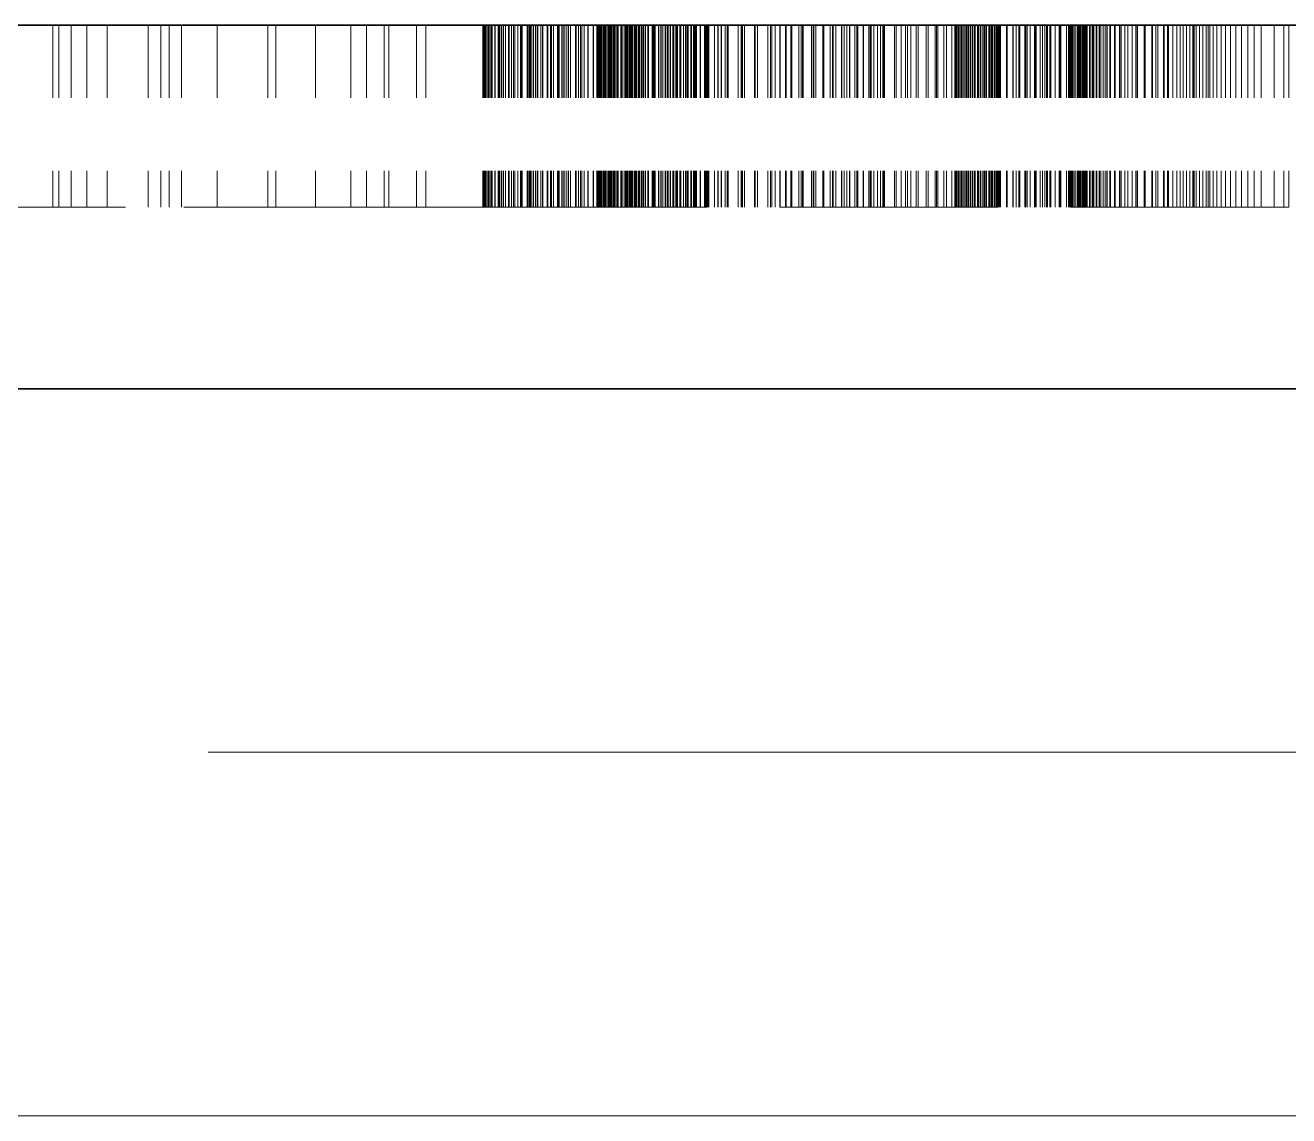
# Model space of a CAD drawing. Extents: x 23 to 587, y 4 to 413.
# Drawn here: x 117.423 to 119.161, y 247.85 to 249.35 of the extents above; entities that cross this region are included whole.
import ezdxf

# ---------------------------------------------------------------- set-up
doc = ezdxf.new("R2010")
doc.units = 0
doc.linetypes.add('DASHED', pattern=[15, 12, -3])
doc.layers.get('0').update_dxf_attribs({"lineweight": 13})

# ---------------------------------------------------------------- blocks, each defined once
blk = doc.blocks.new('BLOCK6915')
at = {"color": 7, "lineweight": 35}
for p, q in [((63, 70.5), (17, 70.5)), ((68, 69.5), (-68, 69.5)), ((63, 69.5), (17, 69.5))]:
    blk.add_line(p, q, dxfattribs=at)
at = {"color": 7, "linetype": 'DASHED', "lineweight": 13, "ltscale": 0.0125}
for p, q in [((55.5726, 70.5), (55.5726, 70)), ((55.5886, 70.5), (55.5886, 70)), ((55.6233, 70.5), (55.6233, 70)), ((55.6656, 70.5), (55.6656, 70)), ((55.7219, 70.5), (55.7219, 70)), ((55.8344, 70.5), (55.8344, 70)), ((55.87, 70.5), (55.87, 70)), ((55.8925, 70.5), (55.8925, 70)), ((55.9261, 70.5), (55.9261, 70)), ((56.0248, 70.5), (56.0248, 70)), ((56.1639, 70.5), (56.1639, 70)), ((56.1864, 70.5), (56.1864, 70)), ((56.2949, 70.5), (56.2949, 70)), ((56.3921, 70.5), (56.3921, 70)), ((56.435, 70.5), (56.435, 70)), ((56.4839, 70.5), (56.4839, 70)), ((56.4972, 70.5), (56.4972, 70)), ((56.5726, 70.5), (56.5726, 70)), ((56.5726, 70.5), (56.5726, 70)), ((56.5987, 70.5), (56.5987, 70)), ((56.7553, 70.5), (56.7553, 70)), ((56.757, 70.5), (56.757, 70)), ((56.7575, 70.5), (56.7575, 70)), ((56.7578, 70.5), (56.7578, 70)), ((56.759, 70.5), (56.759, 70)), ((56.7604, 70.5), (56.7604, 70)), ((56.7615, 70.5), (56.7615, 70)), ((56.7648, 70.5), (56.7648, 70)), ((56.765, 70.5), (56.765, 70)), ((56.7695, 70.5), (56.7695, 70)), ((56.7709, 70.5), (56.7709, 70)), ((56.775, 70.5), (56.775, 70)), ((56.7786, 70.5), (56.7786, 70)), ((56.7787, 70.5), (56.7787, 70)), ((56.7815, 70.5), (56.7815, 70)), ((56.7883, 70.5), (56.7883, 70)), ((56.789, 70.5), (56.789, 70)), ((56.7891, 70.5), (56.7891, 70)), ((56.7895, 70.5), (56.7895, 70)), ((56.7976, 70.5), (56.7976, 70)), ((56.7992, 70.5), (56.7992, 70)), ((56.7996, 70.5), (56.7996, 70)), ((56.8013, 70.5), (56.8013, 70)), ((56.8024, 70.5), (56.8024, 70)), ((56.8071, 70.5), (56.8071, 70)), ((56.8111, 70.5), (56.8111, 70)), ((56.8116, 70.5), (56.8116, 70)), ((56.8126, 70.5), (56.8126, 70)), ((56.8174, 70.5), (56.8174, 70)), ((56.8262, 70.5), (56.8262, 70)), ((56.8274, 70.5), (56.8274, 70)), ((56.8282, 70.5), (56.8282, 70)), ((56.8344, 70.5), (56.8344, 70)), ((56.8396, 70.5), (56.8396, 70)), ((56.843, 70.5), (56.843, 70)), ((56.8439, 70.5), (56.8439, 70)), ((56.8515, 70.5), (56.8515, 70)), ((56.8594, 70.5), (56.8594, 70)), ((56.8617, 70.5), (56.8617, 70)), ((56.8621, 70.5), (56.8621, 70)), ((56.864, 70.5), (56.864, 70)), ((56.877, 70.5), (56.877, 70)), ((56.8804, 70.5), (56.8804, 70)), ((56.8834, 70.5), (56.8834, 70)), ((56.8861, 70.5), (56.8861, 70)), ((56.8906, 70.5), (56.8906, 70)), ((56.8945, 70.5), (56.8945, 70)), ((56.8999, 70.5), (56.8999, 70)), ((56.9047, 70.5), (56.9047, 70)), ((56.907, 70.5), (56.907, 70)), ((56.9146, 70.5), (56.9146, 70)), ((56.9193, 70.5), (56.9193, 70)), ((56.9202, 70.5), (56.9202, 70)), ((56.9328, 70.5), (56.9328, 70)), ((56.9345, 70.5), (56.9345, 70)), ((56.9414, 70.5), (56.9414, 70)), ((56.9447, 70.5), (56.9447, 70)), ((56.95, 70.5), (56.95, 70)), ((56.9609, 70.5), (56.9609, 70)), ((56.9634, 70.5), (56.9634, 70)), ((56.9655, 70.5), (56.9655, 70)), ((56.9726, 70.5), (56.9726, 70)), ((56.9766, 70.5), (56.9766, 70)), ((56.9811, 70.5), (56.9811, 70)), ((56.9862, 70.5), (56.9862, 70)), ((56.9912, 70.5), (56.9912, 70)), ((56.9967, 70.5), (56.9967, 70)), ((57.0099, 70.5), (57.0099, 70)), ((57.0101, 70.5), (57.0101, 70)), ((57.0124, 70.5), (57.0124, 70)), ((57.0183, 70.5), (57.0183, 70)), ((57.0238, 70.5), (57.0238, 70)), ((57.0281, 70.5), (57.0281, 70)), ((57.0345, 70.5), (57.0345, 70)), ((57.0439, 70.5), (57.0439, 70)), ((57.0454, 70.5), (57.0454, 70)), ((57.0589, 70.5), (57.0589, 70)), ((57.0597, 70.5), (57.0597, 70)), ((57.0598, 70.5), (57.0598, 70)), ((57.069, 70.5), (57.069, 70)), ((57.0694, 70.5), (57.0694, 70)), ((57.0695, 70.5), (57.0695, 70)), ((57.0704, 70.5), (57.0704, 70)), ((57.071, 70.5), (57.071, 70)), ((57.0721, 70.5), (57.0721, 70)), ((57.0734, 70.5), (57.0734, 70)), ((57.0745, 70.5), (57.0745, 70)), ((57.0756, 70.5), (57.0756, 70)), ((57.0756, 70.5), (57.0756, 70)), ((57.0767, 70.5), (57.0767, 70)), ((57.0776, 70.5), (57.0776, 70)), ((57.0785, 70.5), (57.0785, 70)), ((57.0811, 70.5), (57.0811, 70)), ((57.0814, 70.5), (57.0814, 70)), ((57.0815, 70.5), (57.0815, 70)), ((57.0858, 70.5), (57.0858, 70)), ((57.0863, 70.5), (57.0863, 70)), ((57.0895, 70.5), (57.0895, 70)), ((57.0899, 70.5), (57.0899, 70)), ((57.091, 70.5), (57.091, 70)), ((57.0915, 70.5), (57.0915, 70)), ((57.0926, 70.5), (57.0926, 70)), ((57.0964, 70.5), (57.0964, 70)), ((57.0968, 70.5), (57.0968, 70)), ((57.0968, 70.5), (57.0968, 70)), ((57.0998, 70.5), (57.0998, 70)), ((57.1011, 70.5), (57.1011, 70)), ((57.1033, 70.5), (57.1033, 70)), ((57.1041, 70.5), (57.1041, 70)), ((57.1048, 70.5), (57.1048, 70)), ((57.108, 70.5), (57.108, 70)), ((57.1104, 70.5), (57.1104, 70)), ((57.1139, 70.5), (57.1139, 70)), ((57.1142, 70.5), (57.1142, 70)), ((57.1171, 70.5), (57.1171, 70)), ((57.1178, 70.5), (57.1178, 70)), ((57.1181, 70.5), (57.1181, 70)), ((57.1191, 70.5), (57.1191, 70)), ((57.1242, 70.5), (57.1242, 70)), ((57.1262, 70.5), (57.1262, 70)), ((57.127, 70.5), (57.127, 70)), ((57.1275, 70.5), (57.1275, 70)), ((57.1347, 70.5), (57.1347, 70)), ((57.1349, 70.5), (57.1349, 70)), ((57.1356, 70.5), (57.1356, 70)), ((57.1364, 70.5), (57.1364, 70)), ((57.1374, 70.5), (57.1374, 70)), ((57.1388, 70.5), (57.1388, 70)), ((57.1441, 70.5), (57.1441, 70)), ((57.148, 70.5), (57.148, 70)), ((57.1483, 70.5), (57.1483, 70)), ((57.1509, 70.5), (57.1509, 70)), ((57.1538, 70.5), (57.1538, 70)), ((57.1542, 70.5), (57.1542, 70)), ((57.1577, 70.5), (57.1577, 70)), ((57.1597, 70.5), (57.1597, 70)), ((57.1616, 70.5), (57.1616, 70)), ((57.1641, 70.5), (57.1641, 70)), ((57.1654, 70.5), (57.1654, 70)), ((57.1676, 70.5), (57.1676, 70)), ((57.1716, 70.5), (57.1716, 70)), ((57.1749, 70.5), (57.1749, 70)), ((57.1763, 70.5), (57.1763, 70)), ((57.1788, 70.5), (57.1788, 70)), ((57.184, 70.5), (57.184, 70)), ((57.1848, 70.5), (57.1848, 70)), ((57.1861, 70.5), (57.1861, 70)), ((57.1906, 70.5), (57.1906, 70)), ((57.1918, 70.5), (57.1918, 70)), ((57.1922, 70.5), (57.1922, 70)), ((57.1939, 70.5), (57.1939, 70)), ((57.197, 70.5), (57.197, 70)), ((57.198, 70.5), (57.198, 70)), ((57.2026, 70.5), (57.2026, 70)), ((57.2091, 70.5), (57.2091, 70)), ((57.2104, 70.5), (57.2104, 70)), ((57.2112, 70.5), (57.2112, 70)), ((57.2209, 70.5), (57.2209, 70)), ((57.2236, 70.5), (57.2236, 70)), ((57.2243, 70.5), (57.2243, 70)), ((57.2244, 70.5), (57.2244, 70)), ((57.2268, 70.5), (57.2268, 70)), ((57.227, 70.5), (57.227, 70)), ((57.2271, 70.5), (57.2271, 70)), ((57.2298, 70.5), (57.2298, 70)), ((57.2389, 70.5), (57.2389, 70)), ((57.2398, 70.5), (57.2398, 70)), ((57.2449, 70.5), (57.2449, 70)), ((57.2458, 70.5), (57.2458, 70)), ((57.2464, 70.5), (57.2464, 70)), ((57.2508, 70.5), (57.2508, 70)), ((57.2567, 70.5), (57.2567, 70)), ((57.2589, 70.5), (57.2589, 70)), ((57.2637, 70.5), (57.2637, 70)), ((57.265, 70.5), (57.265, 70)), ((57.2652, 70.5), (57.2652, 70)), ((57.2655, 70.5), (57.2655, 70)), ((57.271, 70.5), (57.271, 70)), ((57.2715, 70.5), (57.2715, 70)), ((57.278, 70.5), (57.278, 70)), ((57.2813, 70.5), (57.2813, 70)), ((57.286, 70.5), (57.286, 70)), ((57.288, 70.5), (57.288, 70)), ((57.291, 70.5), (57.291, 70)), ((57.2971, 70.5), (57.2971, 70)), ((57.2998, 70.5), (57.2998, 70)), ((57.3005, 70.5), (57.3005, 70)), ((57.3075, 70.5), (57.3075, 70)), ((57.3131, 70.5), (57.3131, 70)), ((57.3162, 70.5), (57.3162, 70)), ((57.3172, 70.5), (57.3172, 70)), ((57.3205, 70.5), (57.3205, 70)), ((57.3207, 70.5), (57.3207, 70)), ((57.3273, 70.5), (57.3273, 70)), ((57.3297, 70.5), (57.3297, 70)), ((57.3353, 70.5), (57.3353, 70)), ((57.3373, 70.5), (57.3373, 70)), ((57.3395, 70.5), (57.3395, 70)), ((57.3406, 70.5), (57.3406, 70)), ((57.3434, 70.5), (57.3434, 70)), ((57.3529, 70.5), (57.3529, 70)), ((57.3544, 70.5), (57.3544, 70)), ((57.3655, 70.5), (57.3655, 70)), ((57.3667, 70.5), (57.3667, 70)), ((57.3684, 70.5), (57.3684, 70)), ((57.3705, 70.5), (57.3705, 70)), ((57.3729, 70.5), (57.3729, 70)), ((57.3735, 70.5), (57.3735, 70)), ((57.3742, 70.5), (57.3742, 70)), ((57.3769, 70.5), (57.3769, 70)), ((57.3925, 70.5), (57.3925, 70)), ((57.4018, 70.5), (57.4018, 70)), ((57.4028, 70.5), (57.4028, 70)), ((57.4112, 70.5), (57.4112, 70)), ((57.4116, 70.5), (57.4116, 70)), ((57.4224, 70.5), (57.4224, 70)), ((57.4275, 70.5), (57.4275, 70)), ((57.4275, 70.5), (57.4275, 70)), ((57.4306, 70.5), (57.4306, 70)), ((57.4576, 70.5), (57.4576, 70)), ((57.4664, 70.5), (57.4664, 70)), ((57.4683, 70.5), (57.4683, 70)), ((57.4698, 70.5), (57.4698, 70)), ((57.4756, 70.5), (57.4756, 70)), ((57.5029, 70.5), (57.5029, 70)), ((57.5037, 70.5), (57.5037, 70)), ((57.5046, 70.5), (57.5046, 70)), ((57.5107, 70.5), (57.5107, 70)), ((57.5393, 70.5), (57.5393, 70)), ((57.5394, 70.5), (57.5394, 70)), ((57.5469, 70.5), (57.5469, 70)), ((57.5501, 70.5), (57.5501, 70)), ((57.5592, 70.5), (57.5592, 70)), ((57.5727, 70.5), (57.5727, 70)), ((57.5733, 70.5), (57.5733, 70)), ((57.5881, 70.5), (57.5881, 70)), ((57.5898, 70.5), (57.5898, 70)), ((57.6031, 70.5), (57.6031, 70)), ((57.6046, 70.5), (57.6046, 70)), ((57.6057, 70.5), (57.6057, 70)), ((57.6248, 70.5), (57.6248, 70)), ((57.6314, 70.5), (57.6314, 70)), ((57.6349, 70.5), (57.6349, 70)), ((57.6365, 70.5), (57.6365, 70)), ((57.66, 70.5), (57.66, 70)), ((57.6638, 70.5), (57.6638, 70)), ((57.6656, 70.5), (57.6656, 70)), ((57.6718, 70.5), (57.6718, 70)), ((57.6912, 70.5), (57.6912, 70)), ((57.6931, 70.5), (57.6931, 70)), ((57.6938, 70.5), (57.6938, 70)), ((57.7111, 70.5), (57.7111, 70)), ((57.7172, 70.5), (57.7172, 70)), ((57.719, 70.5), (57.719, 70)), ((57.7262, 70.5), (57.7262, 70)), ((57.7417, 70.5), (57.7417, 70)), ((57.7432, 70.5), (57.7432, 70)), ((57.7491, 70.5), (57.7491, 70)), ((57.7571, 70.5), (57.7571, 70)), ((57.7642, 70.5), (57.7642, 70)), ((57.7655, 70.5), (57.7655, 70)), ((57.7785, 70.5), (57.7785, 70)), ((57.7844, 70.5), (57.7844, 70)), ((57.7854, 70.5), (57.7854, 70)), ((57.7859, 70.5), (57.7859, 70)), ((57.7867, 70.5), (57.7867, 70)), ((57.8022, 70.5), (57.8022, 70)), ((57.8029, 70.5), (57.8029, 70)), ((57.8176, 70.5), (57.8176, 70)), ((57.8182, 70.5), (57.8182, 70)), ((57.8215, 70.5), (57.8215, 70)), ((57.8236, 70.5), (57.8236, 70)), ((57.8307, 70.5), (57.8307, 70)), ((57.8311, 70.5), (57.8311, 70)), ((57.8414, 70.5), (57.8414, 70)), ((57.8416, 70.5), (57.8416, 70)), ((57.8497, 70.5), (57.8497, 70)), ((57.8498, 70.5), (57.8498, 70)), ((57.8556, 70.5), (57.8556, 70)), ((57.8556, 70.5), (57.8556, 70)), ((57.8557, 70.5), (57.8557, 70)), ((57.8588, 70.5), (57.8588, 70)), ((57.8592, 70.5), (57.8592, 70)), ((57.8592, 70.5), (57.8592, 70)), ((57.8604, 70.5), (57.8604, 70)), ((57.888, 70.5), (57.888, 70)), ((57.8921, 70.5), (57.8921, 70)), ((57.906, 70.5), (57.906, 70)), ((57.9186, 70.5), (57.9186, 70)), ((57.9235, 70.5), (57.9235, 70)), ((57.933, 70.5), (57.933, 70)), ((57.9475, 70.5), (57.9475, 70)), ((57.9532, 70.5), (57.9532, 70)), ((57.9747, 70.5), (57.9747, 70)), ((57.981, 70.5), (57.981, 70)), ((58.0001, 70.5), (58.0001, 70)), ((58.0033, 70.5), (58.0033, 70)), ((58.0071, 70.5), (58.0071, 70)), ((58.0238, 70.5), (58.0238, 70)), ((58.0313, 70.5), (58.0313, 70)), ((58.0458, 70.5), (58.0458, 70)), ((58.0536, 70.5), (58.0536, 70)), ((58.0547, 70.5), (58.0547, 70)), ((58.0554, 70.5), (58.0554, 70)), ((58.0557, 70.5), (58.0557, 70)), ((58.0574, 70.5), (58.0574, 70)), ((58.0587, 70.5), (58.0587, 70)), ((58.0606, 70.5), (58.0606, 70)), ((58.0637, 70.5), (58.0637, 70)), ((58.0652, 70.5), (58.0652, 70)), ((58.066, 70.5), (58.066, 70)), ((58.0706, 70.5), (58.0706, 70)), ((58.0711, 70.5), (58.0711, 70)), ((58.0742, 70.5), (58.0742, 70)), ((58.0783, 70.5), (58.0783, 70)), ((58.0796, 70.5), (58.0796, 70)), ((58.0844, 70.5), (58.0844, 70)), ((58.0868, 70.5), (58.0868, 70)), ((58.0905, 70.5), (58.0905, 70)), ((58.0929, 70.5), (58.0929, 70)), ((58.0967, 70.5), (58.0967, 70)), ((58.1012, 70.5), (58.1012, 70)), ((58.1034, 70.5), (58.1034, 70)), ((58.1078, 70.5), (58.1078, 70)), ((58.1096, 70.5), (58.1096, 70)), ((58.1161, 70.5), (58.1161, 70)), ((58.1183, 70.5), (58.1183, 70)), ((58.1202, 70.5), (58.1202, 70)), ((58.1243, 70.5), (58.1243, 70)), ((58.1293, 70.5), (58.1293, 70)), ((58.1338, 70.5), (58.1338, 70)), ((58.1351, 70.5), (58.1351, 70)), ((58.1371, 70.5), (58.1371, 70)), ((58.1374, 70.5), (58.1374, 70)), ((58.1407, 70.5), (58.1407, 70)), ((58.1479, 70.5), (58.1479, 70)), ((58.1482, 70.5), (58.1482, 70)), ((58.1504, 70.5), (58.1504, 70)), ((58.154, 70.5), (58.154, 70)), ((58.1567, 70.5), (58.1567, 70)), ((58.1577, 70.5), (58.1577, 70)), ((58.1583, 70.5), (58.1583, 70)), ((58.1634, 70.5), (58.1634, 70)), ((58.1636, 70.5), (58.1636, 70)), ((58.1645, 70.5), (58.1645, 70)), ((58.1685, 70.5), (58.1685, 70)), ((58.1689, 70.5), (58.1689, 70)), ((58.1714, 70.5), (58.1714, 70)), ((58.1715, 70.5), (58.1715, 70)), ((58.1724, 70.5), (58.1724, 70)), ((58.1748, 70.5), (58.1748, 70)), ((58.1772, 70.5), (58.1772, 70)), ((58.1796, 70.5), (58.1796, 70)), ((58.1958, 70.5), (58.1958, 70)), ((58.1966, 70.5), (58.1966, 70)), ((58.1976, 70.5), (58.1976, 70)), ((58.2135, 70.5), (58.2135, 70)), ((58.2145, 70.5), (58.2145, 70)), ((58.2224, 70.5), (58.2224, 70)), ((58.2303, 70.5), (58.2303, 70)), ((58.2332, 70.5), (58.2332, 70)), ((58.2462, 70.5), (58.2462, 70)), ((58.2491, 70.5), (58.2491, 70)), ((58.2528, 70.5), (58.2528, 70)), ((58.2612, 70.5), (58.2612, 70)), ((58.2733, 70.5), (58.2733, 70)), ((58.2753, 70.5), (58.2753, 70)), ((58.2778, 70.5), (58.2778, 70)), ((58.2886, 70.5), (58.2886, 70)), ((58.2947, 70.5), (58.2947, 70)), ((58.2952, 70.5), (58.2952, 70)), ((58.3017, 70.5), (58.3017, 70)), ((58.3062, 70.5), (58.3062, 70)), ((58.3085, 70.5), (58.3085, 70)), ((58.3155, 70.5), (58.3155, 70)), ((58.3178, 70.5), (58.3178, 70)), ((58.33, 70.5), (58.33, 70)), ((58.3411, 70.5), (58.3411, 70)), ((58.3435, 70.5), (58.3435, 70)), ((58.3452, 70.5), (58.3452, 70)), ((58.3611, 70.5), (58.3611, 70)), ((58.3668, 70.5), (58.3668, 70)), ((58.3671, 70.5), (58.3671, 70)), ((58.3672, 70.5), (58.3672, 70)), ((58.3681, 70.5), (58.3681, 70)), ((58.3684, 70.5), (58.3684, 70)), ((58.3696, 70.5), (58.3696, 70)), ((58.3705, 70.5), (58.3705, 70)), ((58.3717, 70.5), (58.3717, 70)), ((58.3719, 70.5), (58.3719, 70)), ((58.3733, 70.5), (58.3733, 70)), ((58.3745, 70.5), (58.3745, 70)), ((58.3757, 70.5), (58.3757, 70)), ((58.3769, 70.5), (58.3769, 70)), ((58.3776, 70.5), (58.3776, 70)), ((58.3779, 70.5), (58.3779, 70)), ((58.3814, 70.5), (58.3814, 70)), ((58.3819, 70.5), (58.3819, 70)), ((58.3865, 70.5), (58.3865, 70)), ((58.3866, 70.5), (58.3866, 70)), ((58.3917, 70.5), (58.3917, 70)), ((58.3927, 70.5), (58.3927, 70)), ((58.3949, 70.5), (58.3949, 70)), ((58.3975, 70.5), (58.3975, 70)), ((58.3996, 70.5), (58.3996, 70)), ((58.4029, 70.5), (58.4029, 70)), ((58.4039, 70.5), (58.4039, 70)), ((58.4072, 70.5), (58.4072, 70)), ((58.4088, 70.5), (58.4088, 70)), ((58.4107, 70.5), (58.4107, 70)), ((58.4122, 70.5), (58.4122, 70)), ((58.4128, 70.5), (58.4128, 70)), ((58.4157, 70.5), (58.4157, 70)), ((58.4181, 70.5), (58.4181, 70)), ((58.4247, 70.5), (58.4247, 70)), ((58.4258, 70.5), (58.4258, 70)), ((58.4314, 70.5), (58.4314, 70)), ((58.4341, 70.5), (58.4341, 70)), ((58.4345, 70.5), (58.4345, 70)), ((58.4365, 70.5), (58.4365, 70)), ((58.4428, 70.5), (58.4428, 70)), ((58.4449, 70.5), (58.4449, 70)), ((58.4507, 70.5), (58.4507, 70)), ((58.452, 70.5), (58.452, 70)), ((58.456, 70.5), (58.456, 70)), ((58.4617, 70.5), (58.4617, 70)), ((58.4677, 70.5), (58.4677, 70)), ((58.4718, 70.5), (58.4718, 70)), ((58.4728, 70.5), (58.4728, 70)), ((58.4801, 70.5), (58.4801, 70)), ((58.4824, 70.5), (58.4824, 70)), ((58.4932, 70.5), (58.4932, 70)), ((58.4949, 70.5), (58.4949, 70)), ((58.5069, 70.5), (58.5069, 70)), ((58.5107, 70.5), (58.5107, 70)), ((58.5117, 70.5), (58.5117, 70)), ((58.5213, 70.5), (58.5213, 70)), ((58.5297, 70.5), (58.5297, 70)), ((58.5302, 70.5), (58.5302, 70)), ((58.542, 70.5), (58.542, 70)), ((58.552, 70.5), (58.552, 70)), ((58.5532, 70.5), (58.5532, 70)), ((58.5567, 70.5), (58.5567, 70)), ((58.5744, 70.5), (58.5744, 70)), ((58.5776, 70.5), (58.5776, 70)), ((58.5957, 70.5), (58.5957, 70)), ((58.5973, 70.5), (58.5973, 70)), ((58.6065, 70.5), (58.6065, 70)), ((58.6124, 70.5), (58.6124, 70)), ((58.6276, 70.5), (58.6276, 70)), ((58.6298, 70.5), (58.6298, 70)), ((58.6386, 70.5), (58.6386, 70)), ((58.6386, 70.5), (58.6386, 70)), ((58.6414, 70.5), (58.6414, 70)), ((58.6536, 70.5), (58.6536, 70)), ((58.6645, 70.5), (58.6645, 70)), ((58.6738, 70.5), (58.6738, 70)), ((58.674, 70.5), (58.674, 70)), ((58.6824, 70.5), (58.6824, 70)), ((58.6912, 70.5), (58.6912, 70)), ((58.7, 70.5), (58.7, 70)), ((58.709, 70.5), (58.709, 70)), ((58.7116, 70.5), (58.7116, 70)), ((58.7127, 70.5), (58.7127, 70)), ((58.718, 70.5), (58.718, 70)), ((58.7272, 70.5), (58.7272, 70)), ((58.7365, 70.5), (58.7365, 70)), ((58.7458, 70.5), (58.7458, 70)), ((58.7513, 70.5), (58.7513, 70)), ((58.7553, 70.5), (58.7553, 70)), ((58.7648, 70.5), (58.7648, 70)), ((58.775, 70.5), (58.775, 70)), ((58.7863, 70.5), (58.7863, 70)), ((58.7988, 70.5), (58.7988, 70)), ((58.8123, 70.5), (58.8123, 70)), ((58.827, 70.5), (58.827, 70)), ((58.8428, 70.5), (58.8428, 70)), ((58.8597, 70.5), (58.8597, 70)), ((58.8778, 70.5), (58.8778, 70)), ((58.897, 70.5), (58.897, 70)), ((58.9324, 70.5), (58.9324, 70)), ((58.9593, 70.5), (58.9593, 70)), ((58.9593, 70.5), (58.9593, 70)), ((58.9726, 70.5), (58.9726, 70))]:
    blk.add_line(p, q, dxfattribs=at)
at = {"color": 7, "lineweight": 35, "ltscale": 0.005167}
blk.add_line((56.5987, 70.5), (56.3921, 70.5), dxfattribs=at)
at = {"color": 7, "lineweight": 35, "ltscale": 0.005065}
blk.add_line((56.8013, 70.5), (56.5987, 70.5), dxfattribs=at)
at = {"color": 7, "lineweight": 35, "ltscale": 3.605e-05}
blk.add_line((57.071, 70.5), (57.0695, 70.5), dxfattribs=at)
at = {"color": 7, "lineweight": 35, "ltscale": 6.0075e-05}
blk.add_line((57.0734, 70.5), (57.071, 70.5), dxfattribs=at)
at = {"color": 7, "lineweight": 35, "ltscale": 8.4125e-05}
blk.add_line((57.0767, 70.5), (57.0734, 70.5), dxfattribs=at)
at = {"color": 7, "lineweight": 35, "ltscale": 0.000108325}
blk.add_line((57.0811, 70.5), (57.0767, 70.5), dxfattribs=at)
at = {"color": 7, "lineweight": 35, "ltscale": 0.000132175}
blk.add_line((57.0863, 70.5), (57.0811, 70.5), dxfattribs=at)
at = {"color": 7, "lineweight": 35, "ltscale": 0.000156225}
blk.add_line((57.0926, 70.5), (57.0863, 70.5), dxfattribs=at)
at = {"color": 7, "lineweight": 35, "ltscale": 0.000180425}
blk.add_line((57.0998, 70.5), (57.0926, 70.5), dxfattribs=at)
at = {"color": 7, "lineweight": 35, "ltscale": 0.000204275}
blk.add_line((57.108, 70.5), (57.0998, 70.5), dxfattribs=at)
at = {"color": 7, "lineweight": 35, "ltscale": 0.0002285}
blk.add_line((57.1171, 70.5), (57.108, 70.5), dxfattribs=at)
at = {"color": 7, "lineweight": 35, "ltscale": 0.000246825}
blk.add_line((57.127, 70.5), (57.1171, 70.5), dxfattribs=at)
at = {"color": 7, "lineweight": 35, "ltscale": 0.000259575}
blk.add_line((57.1374, 70.5), (57.127, 70.5), dxfattribs=at)
at = {"color": 7, "lineweight": 35, "ltscale": 0.000272575}
blk.add_line((57.1483, 70.5), (57.1374, 70.5), dxfattribs=at)
at = {"color": 7, "lineweight": 35, "ltscale": 0.00028515}
blk.add_line((57.1597, 70.5), (57.1483, 70.5), dxfattribs=at)
at = {"color": 7, "lineweight": 35, "ltscale": 0.000297925}
blk.add_line((57.1716, 70.5), (57.1597, 70.5), dxfattribs=at)
at = {"color": 7, "lineweight": 35, "ltscale": 0.0003109}
blk.add_line((57.184, 70.5), (57.1716, 70.5), dxfattribs=at)
at = {"color": 7, "lineweight": 35, "ltscale": 0.000323475}
blk.add_line((57.197, 70.5), (57.184, 70.5), dxfattribs=at)
at = {"color": 7, "lineweight": 35, "ltscale": 0.00033645}
blk.add_line((57.2104, 70.5), (57.197, 70.5), dxfattribs=at)
at = {"color": 7, "lineweight": 35, "ltscale": 0.00034925}
blk.add_line((57.2244, 70.5), (57.2104, 70.5), dxfattribs=at)
at = {"color": 7, "lineweight": 35, "ltscale": 0.000361825}
blk.add_line((57.2389, 70.5), (57.2244, 70.5), dxfattribs=at)
at = {"color": 7, "lineweight": 35, "ltscale": 0.0002985}
blk.add_line((57.2508, 70.5), (57.2389, 70.5), dxfattribs=at)
at = {"color": 7, "lineweight": 35, "ltscale": 0.000353425}
blk.add_line((57.265, 70.5), (57.2508, 70.5), dxfattribs=at)
at = {"color": 7, "lineweight": 35, "ltscale": 0.000407975}
blk.add_line((57.2813, 70.5), (57.265, 70.5), dxfattribs=at)
at = {"color": 7, "lineweight": 35, "ltscale": 0.000462725}
blk.add_line((57.2998, 70.5), (57.2813, 70.5), dxfattribs=at)
at = {"color": 7, "lineweight": 35, "ltscale": 0.000517475}
blk.add_line((57.3205, 70.5), (57.2998, 70.5), dxfattribs=at)
at = {"color": 7, "lineweight": 35, "ltscale": 0.0005722}
blk.add_line((57.3434, 70.5), (57.3205, 70.5), dxfattribs=at)
at = {"color": 7, "lineweight": 35, "ltscale": 0.00062695}
blk.add_line((57.3684, 70.5), (57.3434, 70.5), dxfattribs=at)
at = {"color": 7, "lineweight": 35, "ltscale": 0.000681675}
blk.add_line((57.3957, 70.5), (57.3684, 70.5), dxfattribs=at)
at = {"color": 7, "lineweight": 35, "ltscale": 0.000736425}
blk.add_line((57.4252, 70.5), (57.3957, 70.5), dxfattribs=at)
at = {"color": 7, "lineweight": 35, "ltscale": 0.000791175}
blk.add_line((57.4568, 70.5), (57.4252, 70.5), dxfattribs=at)
at = {"color": 7, "lineweight": 35, "ltscale": 0.003658}
blk.add_line((57.6031, 70.5), (57.4568, 70.5), dxfattribs=at)
at = {"color": 7, "lineweight": 35, "ltscale": 3.0125e-05}
blk.add_line((58.3684, 70.5), (58.3672, 70.5), dxfattribs=at)
at = {"color": 7, "lineweight": 35, "ltscale": 5.055e-05}
blk.add_line((58.3705, 70.5), (58.3684, 70.5), dxfattribs=at)
at = {"color": 7, "lineweight": 35, "ltscale": 7.075e-05}
blk.add_line((58.3733, 70.5), (58.3705, 70.5), dxfattribs=at)
at = {"color": 7, "lineweight": 35, "ltscale": 9.1e-05}
blk.add_line((58.3769, 70.5), (58.3733, 70.5), dxfattribs=at)
at = {"color": 7, "lineweight": 35, "ltscale": 0.0001112}
blk.add_line((58.3814, 70.5), (58.3769, 70.5), dxfattribs=at)
at = {"color": 7, "lineweight": 35, "ltscale": 0.000131225}
blk.add_line((58.3866, 70.5), (58.3814, 70.5), dxfattribs=at)
at = {"color": 7, "lineweight": 35, "ltscale": 0.000151625}
blk.add_line((58.3927, 70.5), (58.3866, 70.5), dxfattribs=at)
at = {"color": 7, "lineweight": 35, "ltscale": 0.00017185}
blk.add_line((58.3996, 70.5), (58.3927, 70.5), dxfattribs=at)
at = {"color": 7, "lineweight": 35, "ltscale": 0.000191875}
blk.add_line((58.4072, 70.5), (58.3996, 70.5), dxfattribs=at)
at = {"color": 7, "lineweight": 35, "ltscale": 0.000210375}
blk.add_line((58.4157, 70.5), (58.4072, 70.5), dxfattribs=at)
at = {"color": 7, "lineweight": 35, "ltscale": 0.000226975}
blk.add_line((58.4247, 70.5), (58.4157, 70.5), dxfattribs=at)
at = {"color": 7, "lineweight": 35, "ltscale": 0.000243775}
blk.add_line((58.4345, 70.5), (58.4247, 70.5), dxfattribs=at)
at = {"color": 7, "lineweight": 35, "ltscale": 0.00026015}
blk.add_line((58.4449, 70.5), (58.4345, 70.5), dxfattribs=at)
at = {"color": 7, "lineweight": 35, "ltscale": 0.00027695}
blk.add_line((58.456, 70.5), (58.4449, 70.5), dxfattribs=at)
at = {"color": 7, "lineweight": 35, "ltscale": 0.00029355}
blk.add_line((58.4677, 70.5), (58.456, 70.5), dxfattribs=at)
at = {"color": 7, "lineweight": 35, "ltscale": 0.000310125}
blk.add_line((58.4801, 70.5), (58.4677, 70.5), dxfattribs=at)
at = {"color": 7, "lineweight": 35, "ltscale": 0.000326725}
blk.add_line((58.4932, 70.5), (58.4801, 70.5), dxfattribs=at)
at = {"color": 7, "lineweight": 35, "ltscale": 0.000343525}
blk.add_line((58.5069, 70.5), (58.4932, 70.5), dxfattribs=at)
at = {"color": 7, "lineweight": 35, "ltscale": 0.0003601}
blk.add_line((58.5213, 70.5), (58.5069, 70.5), dxfattribs=at)
at = {"color": 7, "lineweight": 35, "ltscale": 0.000220875}
blk.add_line((58.5302, 70.5), (58.5213, 70.5), dxfattribs=at)
at = {"color": 7, "lineweight": 35, "ltscale": 0.000294675}
blk.add_line((58.542, 70.5), (58.5302, 70.5), dxfattribs=at)
at = {"color": 7, "lineweight": 35, "ltscale": 0.000368325}
blk.add_line((58.5567, 70.5), (58.542, 70.5), dxfattribs=at)
at = {"color": 7, "lineweight": 35, "ltscale": 0.000442125}
blk.add_line((58.5744, 70.5), (58.5567, 70.5), dxfattribs=at)
at = {"color": 7, "lineweight": 35, "ltscale": 0.00051575}
blk.add_line((58.595, 70.5), (58.5744, 70.5), dxfattribs=at)
at = {"color": 7, "lineweight": 35, "ltscale": 0.00058935}
blk.add_line((58.6186, 70.5), (58.595, 70.5), dxfattribs=at)
at = {"color": 7, "lineweight": 35, "ltscale": 0.000663}
blk.add_line((58.6451, 70.5), (58.6186, 70.5), dxfattribs=at)
at = {"color": 7, "lineweight": 35, "ltscale": 0.000736625}
blk.add_line((58.6746, 70.5), (58.6451, 70.5), dxfattribs=at)
at = {"color": 7, "lineweight": 35, "ltscale": 0.000810425}
blk.add_line((58.707, 70.5), (58.6746, 70.5), dxfattribs=at)
at = {"color": 7, "lineweight": 35, "ltscale": 0.00088405}
blk.add_line((58.7423, 70.5), (58.707, 70.5), dxfattribs=at)
at = {"color": 7, "lineweight": 35, "ltscale": 0.005909}
blk.add_line((58.9787, 70.5), (58.7423, 70.5), dxfattribs=at)
at = {"color": 7, "linetype": 'DASHED', "lineweight": 13, "ltscale": 0.05}
for p, q in [((56.5726, 70), (54.5726, 70)), ((58.9726, 70), (56.9726, 70))]:
    blk.add_line(p, q, dxfattribs=at)
at = {"color": 7, "linetype": 'DASHED', "lineweight": 13, "ltscale": 0.035}
blk.add_line((56.9726, 70), (55.5726, 70), dxfattribs=at)
at = {"color": 7, "linetype": 'DASHED', "lineweight": 13}
for p, q in [((68, 68.5), (-68, 68.5)), ((68, 67.5), (-68, 67.5)), ((68, 67.5), (-68, 67.5)), ((-68, 67.5), (68, 67.5))]:
    blk.add_line(p, q, dxfattribs=at)
at = {"color": 7, "lineweight": 13}
blk.add_line((68, 67.5), (-68, 67.5), dxfattribs=at)

msp = doc.modelspace()

# ---------------------------------------------------------------- block references
at = {"lineweight": 0, "xscale": 0.5, "yscale": 0.5, "zscale": 0.5}
msp.add_blockref('BLOCK6915', (89.6743, 214.1001), dxfattribs=at)

doc.saveas('drawing.dxf')
